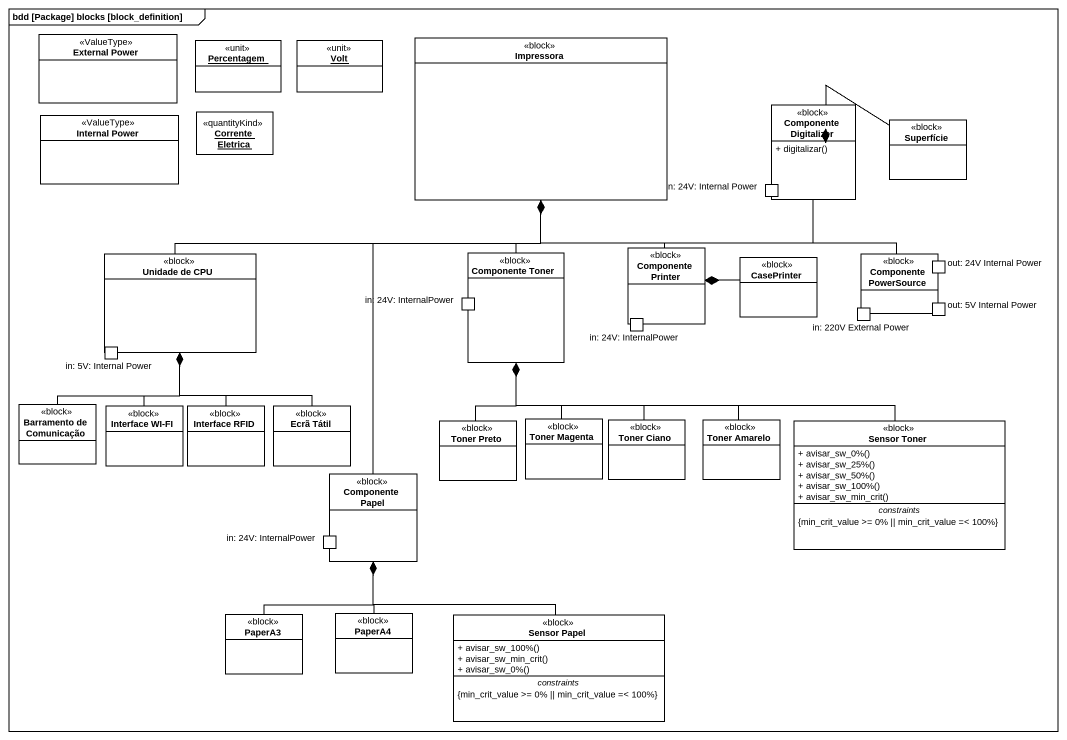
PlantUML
@startuml
mainframe bdd [Package] blocks [block_definition]
allowmixing
hide circle
hide empty members
skinparam classAttributeIconSize 0
class "External Power" as External_Power <<ValueType>>
object Percentagem <<unit>>
object Volt <<unit>>
class Impressora <<block>>
class "Internal Power" as Internal_Power <<ValueType>>
object "Corrente Eletrica" as Corrente_Eletrica <<quantityKind>>
class "Componente Digitalizer" as Componente_Digitalizer <<block>> {
  + digitalizar()
  -- ports --
  in: 24V: Internal Power
}
class Superfície <<block>>
rectangle "Unidade de CPU" as Unidade_de_CPU <<block>> {
  port "in: 5V: Internal Power" as in_5V_Internal_Power
}
rectangle "Componente Toner" as Componente_Toner <<block>> {
  port "in: 24V: InternalPower" as in_24V_InternalPower
}
rectangle "Componente Printer" as Componente_Printer <<block>> {
  port "in: 24V: InternalPower" as in_24V_InternalPower_2
}
class CasePrinter <<block>>
rectangle "Componente PowerSource" as Componente_PowerSource <<block>> {
  port "out: 24V Internal Power" as out_24V_Internal_Power
  port "in: 220V External Power" as in_220V_External_Power
  port "out: 5V Internal Power" as out_5V_Internal_Power
}
class "Barramento de Comunicação" as Barramento_de_Comunicação <<block>>
class "Interface WI-FI" as Interface_WI_FI <<block>>
class "Interface RFID" as Interface_RFID <<block>>
class "Ecrã Tátil" as Ecrã_Tátil <<block>>
class "Toner Preto" as Toner_Preto <<block>>
class "Toner Magenta" as Toner_Magenta <<block>>
class "Toner Ciano" as Toner_Ciano <<block>>
class "Toner Amarelo" as Toner_Amarelo <<block>>
class "Sensor Toner" as Sensor_Toner <<block>> {
  + avisar_sw_0%()
  + avisar_sw_25%()
  + avisar_sw_50%()
  + avisar_sw_100%()
  + avisar_sw_min_crit()
  -- constraints --
  {min_crit_value >= 0% || min_crit_value =< 100%}
}
rectangle "Componente Papel" as Componente_Papel <<block>> {
  port "in: 24V: InternalPower" as in_24V_InternalPower_3
}
class PaperA3 <<block>>
class PaperA4 <<block>>
class "Sensor Papel" as Sensor_Papel <<block>> {
  + avisar_sw_100%()
  + avisar_sw_min_crit()
  + avisar_sw_0%()
  -- constraints --
  {min_crit_value >= 0% || min_crit_value =< 100%}
}
Componente_Digitalizer -left-* Impressora
Superfície -left-* Componente_Digitalizer
Unidade_de_CPU -right-* Impressora
Componente_Toner -up-* Impressora
Componente_Printer -up-* Impressora
CasePrinter -left-* Componente_Printer
Componente_PowerSource -left-* Impressora
Barramento_de_Comunicação -up-* Unidade_de_CPU
Interface_WI_FI -up-* Unidade_de_CPU
Interface_RFID -up-* Unidade_de_CPU
Ecrã_Tátil -up-* Unidade_de_CPU
Toner_Preto -up-* Componente_Toner
Toner_Magenta -up-* Componente_Toner
Toner_Ciano -up-* Componente_Toner
Toner_Amarelo -up-* Componente_Toner
Sensor_Toner -left-* Componente_Toner
Componente_Papel -up-* Impressora
PaperA3 -up-* Componente_Papel
PaperA4 -up-* Componente_Papel
Sensor_Papel -up-* Componente_Papel
@enduml
